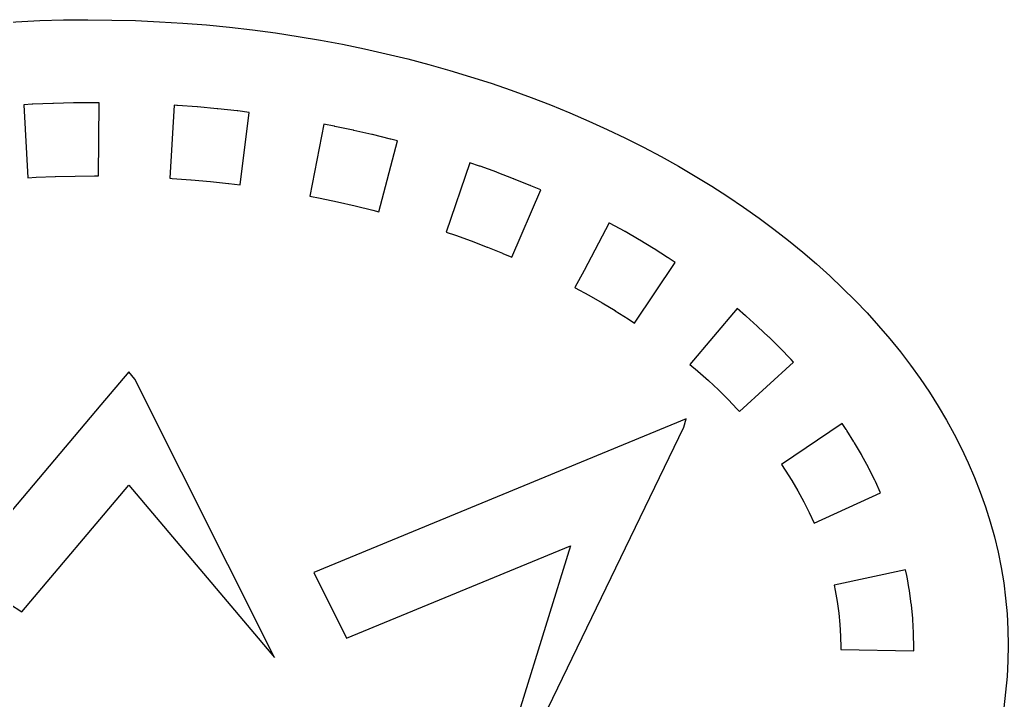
# Model space of a CAD drawing. Header units: centimetres. Extents: x -10 to 9.8, y -8 to 7.8.
# Drawn here: x -0.82 to 9.84, y 0.43 to 7.76 of the extents above; entities that cross this region are included whole.
import ezdxf

# ---------------------------------------------------------------- set-up
doc = ezdxf.new("R2010")
doc.units = ezdxf.units.CM
doc.header["$MEASUREMENT"] = 0
doc.layers.add('Layer 1', color=7, linetype='Continuous')

msp = doc.modelspace()

# ---------------------------------------------------------------- linework, layer by layer
at = {"layer": 'Layer 1'}
for points, knots in [([(-0.08644, 7.76177), (-2.86206, 7.76177), (-5.36823, 6.98014), (-7.15835, 5.74298), (-7.15835, 5.74298), (-8.94846, 4.50586), (-10.01046, 2.83988), (-10.01046, 1.02481), (-10.01046, 1.02481), (-10.01046, -0.79031), (-8.9485, -2.45624), (-7.15843, -3.69336), (-7.15843, -3.69336), (-5.36832, -4.93057), (-2.8621, -5.71211), (-0.08644, -5.71211), (-0.08644, -5.71211), (2.68931, -5.71211), (5.19552, -4.93061), (6.98563, -3.69344), (6.98563, -3.69344), (8.77574, -2.45623), (9.83787, -0.79034), (9.83787, 1.02473), (9.83787, 1.02473), (9.83787, 2.83985), (8.77574, 4.50582), (6.98563, 5.7429), (6.98563, 5.7429), (5.19552, 6.98011), (2.6893, 7.76173), (-0.08636, 7.76173), (-0.08636, 7.76173), (-0.08636, 7.76173), (-0.08644, 7.76177), (-0.08644, 7.76177)], [0, 0, 0, 0, 0.1, 0.1, 0.1, 0.1, 0.2, 0.2, 0.2, 0.2, 0.3, 0.3, 0.3, 0.3, 0.4, 0.4, 0.4, 0.4, 0.5, 0.5, 0.5, 0.5, 0.6, 0.6, 0.6, 0.6, 0.7, 0.7, 0.7, 0.7, 0.8, 0.8, 0.8, 0.8, 1, 1, 1, 1]), ([(-0.01459, 6.86836), (-0.01459, 6.86836), (-0.00814, 6.86836), (-0.00814, 6.86836), (-0.00814, 6.86836), (-0.00814, 6.86836), (0.03757, 6.86794), (0.03757, 6.86794), (0.03757, 6.86794), (0.03757, 6.86794), (0.03108, 6.07999), (0.03108, 6.07999), (0.03108, 6.07999), (0.03108, 6.07999), (-0.01117, 6.08029), (-0.01117, 6.08029), (-0.01117, 6.08029), (-0.01117, 6.08029), (-0.21935, 6.07869), (-0.21935, 6.07869), (-0.21935, 6.07869), (-0.21935, 6.07869), (-0.22116, 6.07861), (-0.22116, 6.07861), (-0.22116, 6.07861), (-0.22116, 6.07861), (-0.43466, 6.07334), (-0.43466, 6.07334), (-0.43466, 6.07334), (-0.43466, 6.07334), (-0.43576, 6.07333), (-0.43576, 6.07333), (-0.43576, 6.07333), (-0.43576, 6.07333), (-0.64154, 6.06477), (-0.64154, 6.06477), (-0.64154, 6.06477), (-0.64154, 6.06477), (-0.73051, 6.05971), (-0.73051, 6.05971), (-0.73051, 6.05971), (-0.73051, 6.05971), (-0.77588, 6.84644), (-0.77588, 6.84644), (-0.77588, 6.84644), (-0.77588, 6.84644), (-0.68311, 6.85175), (-0.68311, 6.85175), (-0.68311, 6.85175), (-0.68311, 6.85175), (-0.67995, 6.85192), (-0.67995, 6.85192), (-0.67995, 6.85192), (-0.67995, 6.85192), (-0.67675, 6.85209), (-0.67675, 6.85209), (-0.67675, 6.85209), (-0.67675, 6.85209), (-0.46169, 6.86095), (-0.46169, 6.86095), (-0.46169, 6.86095), (-0.46169, 6.86095), (-0.45853, 6.86108), (-0.45853, 6.86108), (-0.45853, 6.86108), (-0.45853, 6.86108), (-0.45524, 6.86116), (-0.45524, 6.86116), (-0.45524, 6.86116), (-0.45524, 6.86116), (-0.23879, 6.86647), (-0.23879, 6.86647), (-0.23879, 6.86647), (-0.23879, 6.86647), (-0.23559, 6.86655), (-0.23559, 6.86655), (-0.23559, 6.86655), (-0.23559, 6.86655), (-0.23239, 6.86655), (-0.23239, 6.86655), (-0.23239, 6.86655), (-0.23239, 6.86655), (-0.01455, 6.86836), (-0.01455, 6.86836), (-0.01455, 6.86836), (-0.01455, 6.86836), (-0.01459, 6.86836), (-0.01459, 6.86836)], [0, 0, 0, 0, 0.04347826, 0.04347826, 0.04347826, 0.04347826, 0.08695652, 0.08695652, 0.08695652, 0.08695652, 0.13043478, 0.13043478, 0.13043478, 0.13043478, 0.17391304, 0.17391304, 0.17391304, 0.17391304, 0.2173913, 0.2173913, 0.2173913, 0.2173913, 0.26086957, 0.26086957, 0.26086957, 0.26086957, 0.30434783, 0.30434783, 0.30434783, 0.30434783, 0.34782609, 0.34782609, 0.34782609, 0.34782609, 0.39130435, 0.39130435, 0.39130435, 0.39130435, 0.43478261, 0.43478261, 0.43478261, 0.43478261, 0.47826087, 0.47826087, 0.47826087, 0.47826087, 0.52173913, 0.52173913, 0.52173913, 0.52173913, 0.56521739, 0.56521739, 0.56521739, 0.56521739, 0.60869565, 0.60869565, 0.60869565, 0.60869565, 0.65217391, 0.65217391, 0.65217391, 0.65217391, 0.69565217, 0.69565217, 0.69565217, 0.69565217, 0.73913043, 0.73913043, 0.73913043, 0.73913043, 0.7826087, 0.7826087, 0.7826087, 0.7826087, 0.82608696, 0.82608696, 0.82608696, 0.82608696, 0.86956522, 0.86956522, 0.86956522, 0.86956522, 0.91304348, 0.91304348, 0.91304348, 0.91304348, 1, 1, 1, 1]), ([(0.8445, 6.84112), (0.8445, 6.84112), (0.8741, 6.83943), (0.8741, 6.83943), (0.8741, 6.83943), (0.8741, 6.83943), (0.87735, 6.83922), (0.87735, 6.83922), (0.87735, 6.83922), (0.87735, 6.83922), (0.88055, 6.83905), (0.88055, 6.83905), (0.88055, 6.83905), (0.88055, 6.83905), (1.09253, 6.82324), (1.09253, 6.82324), (1.09253, 6.82324), (1.09253, 6.82324), (1.09573, 6.82311), (1.09573, 6.82311), (1.09573, 6.82311), (1.09573, 6.82311), (1.09898, 6.82277), (1.09898, 6.82277), (1.09898, 6.82277), (1.09898, 6.82277), (1.30931, 6.80363), (1.30931, 6.80363), (1.30931, 6.80363), (1.30931, 6.80363), (1.31268, 6.80329), (1.31268, 6.80329), (1.31268, 6.80329), (1.31268, 6.80329), (1.31584, 6.80295), (1.31584, 6.80295), (1.31584, 6.80295), (1.31584, 6.80295), (1.52444, 6.7806), (1.52444, 6.7806), (1.52444, 6.7806), (1.52444, 6.7806), (1.52773, 6.78018), (1.52773, 6.78018), (1.52773, 6.78018), (1.52773, 6.78018), (1.53098, 6.77976), (1.53098, 6.77976), (1.53098, 6.77976), (1.53098, 6.77976), (1.65483, 6.76433), (1.65483, 6.76433), (1.65483, 6.76433), (1.65483, 6.76433), (1.55755, 5.98233), (1.55755, 5.98233), (1.55755, 5.98233), (1.55755, 5.98233), (1.43619, 5.99738), (1.43619, 5.99738), (1.43619, 5.99738), (1.43619, 5.99738), (1.43366, 5.99768), (1.43366, 5.99768), (1.43366, 5.99768), (1.43366, 5.99768), (1.238, 6.01868), (1.238, 6.01868), (1.238, 6.01868), (1.238, 6.01868), (1.23606, 6.01885), (1.23606, 6.01885), (1.23606, 6.01885), (1.23606, 6.01885), (1.0283, 6.03774), (1.0283, 6.03774), (1.0283, 6.03774), (1.0283, 6.03774), (1.02763, 6.03782), (1.02763, 6.03782), (1.02763, 6.03782), (1.02763, 6.03782), (0.82514, 6.05279), (0.82514, 6.05279), (0.82514, 6.05279), (0.82514, 6.05279), (0.79912, 6.05431), (0.79912, 6.05431), (0.79912, 6.05431), (0.79912, 6.05431), (0.84453, 6.84108), (0.84453, 6.84108), (0.84453, 6.84108), (0.84453, 6.84108), (0.8445, 6.84112), (0.8445, 6.84112)], [0, 0, 0, 0, 0.04, 0.04, 0.04, 0.04, 0.08, 0.08, 0.08, 0.08, 0.12, 0.12, 0.12, 0.12, 0.16, 0.16, 0.16, 0.16, 0.2, 0.2, 0.2, 0.2, 0.24, 0.24, 0.24, 0.24, 0.28, 0.28, 0.28, 0.28, 0.32, 0.32, 0.32, 0.32, 0.36, 0.36, 0.36, 0.36, 0.4, 0.4, 0.4, 0.4, 0.44, 0.44, 0.44, 0.44, 0.48, 0.48, 0.48, 0.48, 0.52, 0.52, 0.52, 0.52, 0.56, 0.56, 0.56, 0.56, 0.6, 0.6, 0.6, 0.6, 0.64, 0.64, 0.64, 0.64, 0.68, 0.68, 0.68, 0.68, 0.72, 0.72, 0.72, 0.72, 0.76, 0.76, 0.76, 0.76, 0.8, 0.8, 0.8, 0.8, 0.84, 0.84, 0.84, 0.84, 0.88, 0.88, 0.88, 0.88, 0.92, 0.92, 0.92, 0.92, 1, 1, 1, 1]), ([(2.45911, 6.63694), (2.45911, 6.63694), (2.57267, 6.61489), (2.57267, 6.61489), (2.57267, 6.61489), (2.57267, 6.61489), (2.57596, 6.61426), (2.57596, 6.61426), (2.57596, 6.61426), (2.57596, 6.61426), (2.57916, 6.61354), (2.57916, 6.61354), (2.57916, 6.61354), (2.57916, 6.61354), (2.77634, 6.57205), (2.77634, 6.57205), (2.77634, 6.57205), (2.77634, 6.57205), (2.77963, 6.57129), (2.77963, 6.57129), (2.77963, 6.57129), (2.77963, 6.57129), (2.78292, 6.57053), (2.78292, 6.57053), (2.78292, 6.57053), (2.78292, 6.57053), (2.97786, 6.526), (2.97786, 6.526), (2.97786, 6.526), (2.97786, 6.526), (2.98111, 6.52524), (2.98111, 6.52524), (2.98111, 6.52524), (2.98111, 6.52524), (2.9844, 6.5244), (2.9844, 6.5244), (2.9844, 6.5244), (2.9844, 6.5244), (3.17711, 6.47683), (3.17711, 6.47683), (3.17711, 6.47683), (3.17711, 6.47683), (3.18048, 6.47599), (3.18048, 6.47599), (3.18048, 6.47599), (3.18048, 6.47599), (3.18373, 6.47515), (3.18373, 6.47515), (3.18373, 6.47515), (3.18373, 6.47515), (3.25381, 6.4566), (3.25381, 6.4566), (3.25381, 6.4566), (3.25381, 6.4566), (3.0517, 5.69484), (3.0517, 5.69484), (3.0517, 5.69484), (3.0517, 5.69484), (2.98832, 5.71171), (2.98832, 5.71171), (2.98832, 5.71171), (2.98832, 5.71171), (2.98718, 5.71213), (2.98718, 5.71213), (2.98718, 5.71213), (2.98718, 5.71213), (2.79869, 5.75851), (2.79869, 5.75851), (2.79869, 5.75851), (2.79869, 5.75851), (2.60784, 5.8022), (2.60784, 5.8022), (2.60784, 5.8022), (2.60784, 5.8022), (2.60717, 5.80237), (2.60717, 5.80237), (2.60717, 5.80237), (2.60717, 5.80237), (2.42024, 5.84171), (2.42024, 5.84171), (2.42024, 5.84171), (2.42024, 5.84171), (2.30968, 5.86305), (2.30968, 5.86305), (2.30968, 5.86305), (2.30968, 5.86305), (2.45917, 6.63683), (2.45917, 6.63683), (2.45917, 6.63683), (2.45917, 6.63683), (2.45911, 6.63694), (2.45911, 6.63694)], [0, 0, 0, 0, 0.04166667, 0.04166667, 0.04166667, 0.04166667, 0.08333333, 0.08333333, 0.08333333, 0.08333333, 0.125, 0.125, 0.125, 0.125, 0.16666667, 0.16666667, 0.16666667, 0.16666667, 0.20833333, 0.20833333, 0.20833333, 0.20833333, 0.25, 0.25, 0.25, 0.25, 0.29166667, 0.29166667, 0.29166667, 0.29166667, 0.33333333, 0.33333333, 0.33333333, 0.33333333, 0.375, 0.375, 0.375, 0.375, 0.41666667, 0.41666667, 0.41666667, 0.41666667, 0.45833333, 0.45833333, 0.45833333, 0.45833333, 0.5, 0.5, 0.5, 0.5, 0.54166667, 0.54166667, 0.54166667, 0.54166667, 0.58333333, 0.58333333, 0.58333333, 0.58333333, 0.625, 0.625, 0.625, 0.625, 0.66666667, 0.66666667, 0.66666667, 0.66666667, 0.70833333, 0.70833333, 0.70833333, 0.70833333, 0.75, 0.75, 0.75, 0.75, 0.79166667, 0.79166667, 0.79166667, 0.79166667, 0.83333333, 0.83333333, 0.83333333, 0.83333333, 0.875, 0.875, 0.875, 0.875, 0.91666667, 0.91666667, 0.91666667, 0.91666667, 1, 1, 1, 1]), ([(4.03497, 6.22138), (4.03497, 6.22138), (4.13853, 6.18587), (4.13853, 6.18587), (4.13853, 6.18587), (4.13853, 6.18587), (4.14199, 6.18473), (4.14199, 6.18473), (4.14199, 6.18473), (4.14199, 6.18473), (4.14528, 6.18346), (4.14528, 6.18346), (4.14528, 6.18346), (4.14528, 6.18346), (4.32331, 6.11882), (4.32331, 6.11882), (4.32331, 6.11882), (4.32331, 6.11882), (4.32668, 6.11755), (4.32668, 6.11755), (4.32668, 6.11755), (4.32668, 6.11755), (4.33005, 6.11637), (4.33005, 6.11637), (4.33005, 6.11637), (4.33005, 6.11637), (4.50547, 6.04899), (4.50547, 6.04899), (4.50547, 6.04899), (4.50547, 6.04899), (4.50884, 6.04772), (4.50884, 6.04772), (4.50884, 6.04772), (4.50884, 6.04772), (4.51221, 6.04633), (4.51221, 6.04633), (4.51221, 6.04633), (4.51221, 6.04633), (4.6848, 5.97633), (4.6848, 5.97633), (4.6848, 5.97633), (4.6848, 5.97633), (4.68826, 5.97498), (4.68826, 5.97498), (4.68826, 5.97498), (4.68826, 5.97498), (4.69163, 5.9735), (4.69163, 5.9735), (4.69163, 5.9735), (4.69163, 5.9735), (4.79747, 5.9283), (4.79747, 5.9283), (4.79747, 5.9283), (4.79747, 5.9283), (4.48779, 5.2036), (4.48779, 5.2036), (4.48779, 5.2036), (4.48779, 5.2036), (4.38878, 5.24594), (4.38878, 5.24594), (4.38878, 5.24594), (4.38878, 5.24594), (4.38709, 5.2467), (4.38709, 5.2467), (4.38709, 5.2467), (4.38709, 5.2467), (4.22297, 5.31324), (4.22297, 5.31324), (4.22297, 5.31324), (4.22297, 5.31324), (4.22052, 5.31421), (4.22052, 5.31421), (4.22052, 5.31421), (4.22052, 5.31421), (4.04873, 5.38012), (4.04873, 5.38012), (4.04873, 5.38012), (4.04873, 5.38012), (4.04763, 5.38054), (4.04763, 5.38054), (4.04763, 5.38054), (4.04763, 5.38054), (3.88005, 5.44126), (3.88005, 5.44126), (3.88005, 5.44126), (3.88005, 5.44126), (3.77948, 5.47571), (3.77948, 5.47571), (3.77948, 5.47571), (3.77948, 5.47571), (4.03493, 6.22132), (4.03493, 6.22132), (4.03493, 6.22132), (4.03493, 6.22132), (4.03497, 6.22138), (4.03497, 6.22138)], [0, 0, 0, 0, 0.04, 0.04, 0.04, 0.04, 0.08, 0.08, 0.08, 0.08, 0.12, 0.12, 0.12, 0.12, 0.16, 0.16, 0.16, 0.16, 0.2, 0.2, 0.2, 0.2, 0.24, 0.24, 0.24, 0.24, 0.28, 0.28, 0.28, 0.28, 0.32, 0.32, 0.32, 0.32, 0.36, 0.36, 0.36, 0.36, 0.4, 0.4, 0.4, 0.4, 0.44, 0.44, 0.44, 0.44, 0.48, 0.48, 0.48, 0.48, 0.52, 0.52, 0.52, 0.52, 0.56, 0.56, 0.56, 0.56, 0.6, 0.6, 0.6, 0.6, 0.64, 0.64, 0.64, 0.64, 0.68, 0.68, 0.68, 0.68, 0.72, 0.72, 0.72, 0.72, 0.76, 0.76, 0.76, 0.76, 0.8, 0.8, 0.8, 0.8, 0.84, 0.84, 0.84, 0.84, 0.88, 0.88, 0.88, 0.88, 0.92, 0.92, 0.92, 0.92, 1, 1, 1, 1]), ([(5.53547, 5.57418), (5.53547, 5.57418), (5.53884, 5.57241), (5.53884, 5.57241), (5.53884, 5.57241), (5.53884, 5.57241), (5.54238, 5.57055), (5.54238, 5.57055), (5.54238, 5.57055), (5.54238, 5.57055), (5.54584, 5.56865), (5.54584, 5.56865), (5.54584, 5.56865), (5.54584, 5.56865), (5.7006, 5.48368), (5.7006, 5.48368), (5.7006, 5.48368), (5.7006, 5.48368), (5.70414, 5.4817), (5.70414, 5.4817), (5.70414, 5.4817), (5.70414, 5.4817), (5.7076, 5.47959), (5.7076, 5.47959), (5.7076, 5.47959), (5.7076, 5.47959), (5.85911, 5.39243), (5.85911, 5.39243), (5.85911, 5.39243), (5.85911, 5.39243), (5.86265, 5.39041), (5.86265, 5.39041), (5.86265, 5.39041), (5.86265, 5.39041), (5.86615, 5.3883), (5.86615, 5.3883), (5.86615, 5.3883), (5.86615, 5.3883), (6.01441, 5.29865), (6.01441, 5.29865), (6.01441, 5.29865), (6.01441, 5.29865), (6.01791, 5.29646), (6.01791, 5.29646), (6.01791, 5.29646), (6.01791, 5.29646), (6.02154, 5.29423), (6.02154, 5.29423), (6.02154, 5.29423), (6.02154, 5.29423), (6.16626, 5.20243), (6.16626, 5.20243), (6.16626, 5.20243), (6.16626, 5.20243), (6.16989, 5.20011), (6.16989, 5.20011), (6.16989, 5.20011), (6.16989, 5.20011), (6.17352, 5.19775), (6.17352, 5.19775), (6.17352, 5.19775), (6.17352, 5.19775), (6.24706, 5.14884), (6.24706, 5.14884), (6.24706, 5.14884), (6.24706, 5.14884), (5.81062, 4.49258), (5.81062, 4.49258), (5.81062, 4.49258), (5.81062, 4.49258), (5.74033, 4.5393), (5.74033, 4.5393), (5.74033, 4.5393), (5.74033, 4.5393), (5.60075, 4.62777), (5.60075, 4.62777), (5.60075, 4.62777), (5.60075, 4.62777), (5.59948, 4.62861), (5.59948, 4.62861), (5.59948, 4.62861), (5.59948, 4.62861), (5.46108, 4.71219), (5.46108, 4.71219), (5.46108, 4.71219), (5.46108, 4.71219), (5.31644, 4.79547), (5.31644, 4.79547), (5.31644, 4.79547), (5.31644, 4.79547), (5.17083, 4.87542), (5.17083, 4.87542), (5.17083, 4.87542), (5.17083, 4.87542), (5.17016, 4.87572), (5.17016, 4.87572), (5.17016, 4.87572), (5.17016, 4.87572), (5.16636, 4.87783), (5.16636, 4.87783), (5.16636, 4.87783), (5.16636, 4.87783), (5.26697, 5.06084), (5.26697, 5.06084), (5.26697, 5.06084), (5.26697, 5.06084), (5.53537, 5.57411), (5.53537, 5.57411), (5.53537, 5.57411), (5.53537, 5.57411), (5.53547, 5.57418), (5.53547, 5.57418)], [0, 0, 0, 0, 0.03448276, 0.03448276, 0.03448276, 0.03448276, 0.06896552, 0.06896552, 0.06896552, 0.06896552, 0.10344828, 0.10344828, 0.10344828, 0.10344828, 0.13793103, 0.13793103, 0.13793103, 0.13793103, 0.17241379, 0.17241379, 0.17241379, 0.17241379, 0.20689655, 0.20689655, 0.20689655, 0.20689655, 0.24137931, 0.24137931, 0.24137931, 0.24137931, 0.27586207, 0.27586207, 0.27586207, 0.27586207, 0.31034483, 0.31034483, 0.31034483, 0.31034483, 0.34482759, 0.34482759, 0.34482759, 0.34482759, 0.37931034, 0.37931034, 0.37931034, 0.37931034, 0.4137931, 0.4137931, 0.4137931, 0.4137931, 0.44827586, 0.44827586, 0.44827586, 0.44827586, 0.48275862, 0.48275862, 0.48275862, 0.48275862, 0.51724138, 0.51724138, 0.51724138, 0.51724138, 0.55172414, 0.55172414, 0.55172414, 0.55172414, 0.5862069, 0.5862069, 0.5862069, 0.5862069, 0.62068966, 0.62068966, 0.62068966, 0.62068966, 0.65517241, 0.65517241, 0.65517241, 0.65517241, 0.68965517, 0.68965517, 0.68965517, 0.68965517, 0.72413793, 0.72413793, 0.72413793, 0.72413793, 0.75862069, 0.75862069, 0.75862069, 0.75862069, 0.79310345, 0.79310345, 0.79310345, 0.79310345, 0.82758621, 0.82758621, 0.82758621, 0.82758621, 0.86206897, 0.86206897, 0.86206897, 0.86206897, 0.89655172, 0.89655172, 0.89655172, 0.89655172, 0.93103448, 0.93103448, 0.93103448, 0.93103448, 1, 1, 1, 1]), ([(6.91504, 4.65058), (6.91504, 4.65058), (7.00528, 4.57426), (7.00528, 4.57426), (7.00528, 4.57426), (7.00528, 4.57426), (7.00895, 4.5711), (7.00895, 4.5711), (7.00895, 4.5711), (7.00895, 4.5711), (7.01258, 4.5679), (7.01258, 4.5679), (7.01258, 4.5679), (7.01258, 4.5679), (7.13213, 4.46143), (7.13213, 4.46143), (7.13213, 4.46143), (7.13213, 4.46143), (7.13584, 4.45818), (7.13584, 4.45818), (7.13584, 4.45818), (7.13584, 4.45818), (7.13947, 4.45472), (7.13947, 4.45472), (7.13947, 4.45472), (7.13947, 4.45472), (7.25514, 4.34643), (7.25514, 4.34643), (7.25514, 4.34643), (7.25514, 4.34643), (7.25885, 4.34289), (7.25885, 4.34289), (7.25885, 4.34289), (7.25885, 4.34289), (7.26252, 4.33935), (7.26252, 4.33935), (7.26252, 4.33935), (7.26252, 4.33935), (7.37427, 4.22908), (7.37427, 4.22908), (7.37427, 4.22908), (7.37427, 4.22908), (7.37798, 4.22541), (7.37798, 4.22541), (7.37798, 4.22541), (7.37798, 4.22541), (7.38161, 4.22161), (7.38161, 4.22161), (7.38161, 4.22161), (7.38161, 4.22161), (7.48935, 4.10961), (7.48935, 4.10961), (7.48935, 4.10961), (7.48935, 4.10961), (7.49306, 4.10573), (7.49306, 4.10573), (7.49306, 4.10573), (7.49306, 4.10573), (7.49669, 4.10177), (7.49669, 4.10177), (7.49669, 4.10177), (7.49669, 4.10177), (7.52283, 4.07301), (7.52283, 4.07301), (7.52283, 4.07301), (7.52283, 4.07301), (6.94015, 3.54245), (6.94015, 3.54245), (6.94015, 3.54245), (6.94015, 3.54245), (6.91738, 3.56741), (6.91738, 3.56741), (6.91738, 3.56741), (6.91738, 3.56741), (6.81685, 3.6719), (6.81685, 3.6719), (6.81685, 3.6719), (6.81685, 3.6719), (6.71333, 3.77412), (6.71333, 3.77412), (6.71333, 3.77412), (6.71333, 3.77412), (6.60559, 3.87511), (6.60559, 3.87511), (6.60559, 3.87511), (6.60559, 3.87511), (6.49005, 3.97787), (6.49005, 3.97787), (6.49005, 3.97787), (6.49005, 3.97787), (6.48849, 3.97926), (6.48849, 3.97926), (6.48849, 3.97926), (6.48849, 3.97926), (6.40576, 4.04926), (6.40576, 4.04926), (6.40576, 4.04926), (6.40576, 4.04926), (6.91506, 4.65066), (6.91506, 4.65066), (6.91506, 4.65066), (6.91506, 4.65066), (6.91504, 4.65058), (6.91504, 4.65058)], [0, 0, 0, 0, 0.03703704, 0.03703704, 0.03703704, 0.03703704, 0.07407407, 0.07407407, 0.07407407, 0.07407407, 0.11111111, 0.11111111, 0.11111111, 0.11111111, 0.14814815, 0.14814815, 0.14814815, 0.14814815, 0.18518519, 0.18518519, 0.18518519, 0.18518519, 0.22222222, 0.22222222, 0.22222222, 0.22222222, 0.25925926, 0.25925926, 0.25925926, 0.25925926, 0.2962963, 0.2962963, 0.2962963, 0.2962963, 0.33333333, 0.33333333, 0.33333333, 0.33333333, 0.37037037, 0.37037037, 0.37037037, 0.37037037, 0.40740741, 0.40740741, 0.40740741, 0.40740741, 0.44444444, 0.44444444, 0.44444444, 0.44444444, 0.48148148, 0.48148148, 0.48148148, 0.48148148, 0.51851852, 0.51851852, 0.51851852, 0.51851852, 0.55555556, 0.55555556, 0.55555556, 0.55555556, 0.59259259, 0.59259259, 0.59259259, 0.59259259, 0.62962963, 0.62962963, 0.62962963, 0.62962963, 0.66666667, 0.66666667, 0.66666667, 0.66666667, 0.7037037, 0.7037037, 0.7037037, 0.7037037, 0.74074074, 0.74074074, 0.74074074, 0.74074074, 0.77777778, 0.77777778, 0.77777778, 0.77777778, 0.81481481, 0.81481481, 0.81481481, 0.81481481, 0.85185185, 0.85185185, 0.85185185, 0.85185185, 0.88888889, 0.88888889, 0.88888889, 0.88888889, 0.92592593, 0.92592593, 0.92592593, 0.92592593, 1, 1, 1, 1]), ([(0.35653, 3.96817), (0.35653, 3.96817), (0.42189, 3.89088), (0.42189, 3.89088), (0.42189, 3.89088), (0.42189, 3.89088), (1.92868, 0.89126), (1.92868, 0.89126), (1.92868, 0.89126), (1.92868, 0.89126), (0.35666, 2.74846), (0.35666, 2.74846), (0.35666, 2.74846), (0.35666, 2.74846), (-0.79663, 1.38614), (-0.79663, 1.38614), (-0.79663, 1.38614), (-0.79663, 1.38614), (-1.46533, 1.81583), (-1.46533, 1.81583), (-1.46533, 1.81583), (-1.46533, 1.81583), (0.05584, 3.61294), (0.05584, 3.61294), (0.05584, 3.61294), (0.05584, 3.61294), (0.3565, 3.96825), (0.3565, 3.96825), (0.3565, 3.96825), (0.3565, 3.96825), (0.35653, 3.96817), (0.35653, 3.96817)], [0, 0, 0, 0, 0.11111111, 0.11111111, 0.11111111, 0.11111111, 0.22222222, 0.22222222, 0.22222222, 0.22222222, 0.33333333, 0.33333333, 0.33333333, 0.33333333, 0.44444444, 0.44444444, 0.44444444, 0.44444444, 0.55555556, 0.55555556, 0.55555556, 0.55555556, 0.66666667, 0.66666667, 0.66666667, 0.66666667, 0.77777778, 0.77777778, 0.77777778, 0.77777778, 1, 1, 1, 1]), ([(-5.61635, 3.4684), (-5.61635, 3.4684), (-5.27281, 3.32516), (-5.27281, 3.32516), (-5.27281, 3.32516), (-5.27281, 3.32516), (-1.48537, 0.89207), (-1.48537, 0.89207), (-1.48537, 0.89207), (-1.48537, 0.89207), (-4.36544, 2.09293), (-4.36544, 2.09293), (-4.36544, 2.09293), (-4.36544, 2.09293), (-3.2498, -1.50914), (-3.2498, -1.50914), (-3.2498, -1.50914), (-3.2498, -1.50914), (0.3567, -1.77332), (0.3567, -1.77332), (0.3567, -1.77332), (0.3567, -1.77332), (3.97872, -1.51061), (3.97872, -1.51061), (3.97872, -1.51061), (3.97872, -1.51061), (3.58302, -2.32951), (3.58302, -2.32951), (3.58302, -2.32951), (3.58302, -2.32951), (0.35645, -2.56346), (0.35645, -2.56346), (0.35645, -2.56346), (0.35645, -2.56346), (-3.84348, -2.25584), (-3.84348, -2.25584), (-3.84348, -2.25584), (-3.84348, -2.25584), (-5.61631, 3.46846), (-5.61631, 3.46846), (-5.61631, 3.46846), (-5.61631, 3.46846), (-5.61635, 3.4684), (-5.61635, 3.4684)], [0, 0, 0, 0, 0.08333333, 0.08333333, 0.08333333, 0.08333333, 0.16666667, 0.16666667, 0.16666667, 0.16666667, 0.25, 0.25, 0.25, 0.25, 0.33333333, 0.33333333, 0.33333333, 0.33333333, 0.41666667, 0.41666667, 0.41666667, 0.41666667, 0.5, 0.5, 0.5, 0.5, 0.58333333, 0.58333333, 0.58333333, 0.58333333, 0.66666667, 0.66666667, 0.66666667, 0.66666667, 0.75, 0.75, 0.75, 0.75, 0.83333333, 0.83333333, 0.83333333, 0.83333333, 1, 1, 1, 1]), ([(6.36736, 3.46435), (6.36736, 3.46435), (6.33911, 3.3731), (6.33911, 3.3731), (6.33911, 3.3731), (6.33911, 3.3731), (4.04222, -1.37965), (4.04222, -1.37965), (4.04222, -1.37965), (4.04222, -1.37965), (5.11889, 2.09697), (5.11889, 2.09697), (5.11889, 2.09697), (5.11889, 2.09697), (2.70507, 1.10117), (2.70507, 1.10117), (2.70507, 1.10117), (2.70507, 1.10117), (2.35035, 1.80731), (2.35035, 1.80731), (2.35035, 1.80731), (2.35035, 1.80731), (6.36736, 3.46439), (6.36736, 3.46439), (6.36736, 3.46439), (6.36736, 3.46439), (6.36736, 3.46435), (6.36736, 3.46435)], [0, 0, 0, 0, 0.125, 0.125, 0.125, 0.125, 0.25, 0.25, 0.25, 0.25, 0.375, 0.375, 0.375, 0.375, 0.5, 0.5, 0.5, 0.5, 0.625, 0.625, 0.625, 0.625, 0.75, 0.75, 0.75, 0.75, 1, 1, 1, 1]), ([(8.04793, 3.41139), (8.04793, 3.41139), (8.09052, 3.34822), (8.09052, 3.34822), (8.09052, 3.34822), (8.09052, 3.34822), (8.09389, 3.34316), (8.09389, 3.34316), (8.09389, 3.34316), (8.09389, 3.34316), (8.09726, 3.33793), (8.09726, 3.33793), (8.09726, 3.33793), (8.09726, 3.33793), (8.17506, 3.21425), (8.17506, 3.21425), (8.17506, 3.21425), (8.17506, 3.21425), (8.17831, 3.20898), (8.17831, 3.20898), (8.17831, 3.20898), (8.17831, 3.20898), (8.18151, 3.2035), (8.18151, 3.2035), (8.18151, 3.2035), (8.18151, 3.2035), (8.25488, 3.07835), (8.25488, 3.07835), (8.25488, 3.07835), (8.25488, 3.07835), (8.25804, 3.07287), (8.25804, 3.07287), (8.25804, 3.07287), (8.25804, 3.07287), (8.26108, 3.06714), (8.26108, 3.06714), (8.26108, 3.06714), (8.26108, 3.06714), (8.32981, 2.94055), (8.32981, 2.94055), (8.32981, 2.94055), (8.32981, 2.94055), (8.33289, 2.93482), (8.33289, 2.93482), (8.33289, 2.93482), (8.33289, 2.93482), (8.33584, 2.92892), (8.33584, 2.92892), (8.33584, 2.92892), (8.33584, 2.92892), (8.39985, 2.8009), (8.39985, 2.8009), (8.39985, 2.8009), (8.39985, 2.8009), (8.4028, 2.795), (8.4028, 2.795), (8.4028, 2.795), (8.4028, 2.795), (8.40567, 2.7888), (8.40567, 2.7888), (8.40567, 2.7888), (8.40567, 2.7888), (8.46133, 2.66736), (8.46133, 2.66736), (8.46133, 2.66736), (8.46133, 2.66736), (7.7449, 2.33912), (7.7449, 2.33912), (7.7449, 2.33912), (7.7449, 2.33912), (7.69236, 2.45373), (7.69236, 2.45373), (7.69236, 2.45373), (7.69236, 2.45373), (7.63396, 2.57054), (7.63396, 2.57054), (7.63396, 2.57054), (7.63396, 2.57054), (7.57113, 2.68638), (7.57113, 2.68638), (7.57113, 2.68638), (7.57113, 2.68638), (7.50408, 2.80087), (7.50408, 2.80087), (7.50408, 2.80087), (7.50408, 2.80087), (7.43467, 2.91122), (7.43467, 2.91122), (7.43467, 2.91122), (7.43467, 2.91122), (7.3944, 2.9711), (7.3944, 2.9711), (7.3944, 2.9711), (7.3944, 2.9711), (8.048, 3.41146), (8.048, 3.41146), (8.048, 3.41146), (8.048, 3.41146), (8.04793, 3.41139), (8.04793, 3.41139)], [0, 0, 0, 0, 0.03846154, 0.03846154, 0.03846154, 0.03846154, 0.07692308, 0.07692308, 0.07692308, 0.07692308, 0.11538462, 0.11538462, 0.11538462, 0.11538462, 0.15384615, 0.15384615, 0.15384615, 0.15384615, 0.19230769, 0.19230769, 0.19230769, 0.19230769, 0.23076923, 0.23076923, 0.23076923, 0.23076923, 0.26923077, 0.26923077, 0.26923077, 0.26923077, 0.30769231, 0.30769231, 0.30769231, 0.30769231, 0.34615385, 0.34615385, 0.34615385, 0.34615385, 0.38461538, 0.38461538, 0.38461538, 0.38461538, 0.42307692, 0.42307692, 0.42307692, 0.42307692, 0.46153846, 0.46153846, 0.46153846, 0.46153846, 0.5, 0.5, 0.5, 0.5, 0.53846154, 0.53846154, 0.53846154, 0.53846154, 0.57692308, 0.57692308, 0.57692308, 0.57692308, 0.61538462, 0.61538462, 0.61538462, 0.61538462, 0.65384615, 0.65384615, 0.65384615, 0.65384615, 0.69230769, 0.69230769, 0.69230769, 0.69230769, 0.73076923, 0.73076923, 0.73076923, 0.73076923, 0.76923077, 0.76923077, 0.76923077, 0.76923077, 0.80769231, 0.80769231, 0.80769231, 0.80769231, 0.84615385, 0.84615385, 0.84615385, 0.84615385, 0.88461538, 0.88461538, 0.88461538, 0.88461538, 0.92307692, 0.92307692, 0.92307692, 0.92307692, 1, 1, 1, 1]), ([(8.73092, 1.83793), (8.73092, 1.83793), (8.74429, 1.77624), (8.74429, 1.77624), (8.74429, 1.77624), (8.74429, 1.77624), (8.74585, 1.7689), (8.74585, 1.7689), (8.74585, 1.7689), (8.74585, 1.7689), (8.7472, 1.76152), (8.7472, 1.76152), (8.7472, 1.76152), (8.7472, 1.76152), (8.7714, 1.62393), (8.7714, 1.62393), (8.7714, 1.62393), (8.7714, 1.62393), (8.77267, 1.61642), (8.77267, 1.61642), (8.77267, 1.61642), (8.77267, 1.61642), (8.77368, 1.60891), (8.77368, 1.60891), (8.77368, 1.60891), (8.77368, 1.60891), (8.79266, 1.4703), (8.79266, 1.4703), (8.79266, 1.4703), (8.79266, 1.4703), (8.79371, 1.46271), (8.79371, 1.46271), (8.79371, 1.46271), (8.79371, 1.46271), (8.79443, 1.45512), (8.79443, 1.45512), (8.79443, 1.45512), (8.79443, 1.45512), (8.80801, 1.31554), (8.80801, 1.31554), (8.80801, 1.31554), (8.80801, 1.31554), (8.80868, 1.30795), (8.80868, 1.30795), (8.80868, 1.30795), (8.80868, 1.30795), (8.80919, 1.30028), (8.80919, 1.30028), (8.80919, 1.30028), (8.80919, 1.30028), (8.81745, 1.15978), (8.81745, 1.15978), (8.81745, 1.15978), (8.81745, 1.15978), (8.81787, 1.15211), (8.81787, 1.15211), (8.81787, 1.15211), (8.81787, 1.15211), (8.818, 1.14439), (8.818, 1.14439), (8.818, 1.14439), (8.818, 1.14439), (8.82074, 1.003), (8.82074, 1.003), (8.82074, 1.003), (8.82074, 1.003), (8.82091, 0.99533), (8.82091, 0.99533), (8.82091, 0.99533), (8.82091, 0.99533), (8.82074, 0.98774), (8.82074, 0.98774), (8.82074, 0.98774), (8.82074, 0.98774), (8.82032, 0.96488), (8.82032, 0.96488), (8.82032, 0.96488), (8.82032, 0.96488), (8.03237, 0.98019), (8.03237, 0.98019), (8.03237, 0.98019), (8.03237, 0.98019), (8.03262, 0.99512), (8.03262, 0.99512), (8.03262, 0.99512), (8.03262, 0.99512), (8.03026, 1.12095), (8.03026, 1.12095), (8.03026, 1.12095), (8.03026, 1.12095), (8.02284, 1.24779), (8.02284, 1.24779), (8.02284, 1.24779), (8.02284, 1.24779), (8.01061, 1.37176), (8.01061, 1.37176), (8.01061, 1.37176), (8.01061, 1.37176), (7.99366, 1.49573), (7.99366, 1.49573), (7.99366, 1.49573), (7.99366, 1.49573), (7.97258, 1.61549), (7.97258, 1.61549), (7.97258, 1.61549), (7.97258, 1.61549), (7.96048, 1.67183), (7.96048, 1.67183), (7.96048, 1.67183), (7.96048, 1.67183), (8.73089, 1.83789), (8.73089, 1.83789), (8.73089, 1.83789), (8.73089, 1.83789), (8.73092, 1.83793), (8.73092, 1.83793)], [0, 0, 0, 0, 0.03333333, 0.03333333, 0.03333333, 0.03333333, 0.06666667, 0.06666667, 0.06666667, 0.06666667, 0.1, 0.1, 0.1, 0.1, 0.13333333, 0.13333333, 0.13333333, 0.13333333, 0.16666667, 0.16666667, 0.16666667, 0.16666667, 0.2, 0.2, 0.2, 0.2, 0.23333333, 0.23333333, 0.23333333, 0.23333333, 0.26666667, 0.26666667, 0.26666667, 0.26666667, 0.3, 0.3, 0.3, 0.3, 0.33333333, 0.33333333, 0.33333333, 0.33333333, 0.36666667, 0.36666667, 0.36666667, 0.36666667, 0.4, 0.4, 0.4, 0.4, 0.43333333, 0.43333333, 0.43333333, 0.43333333, 0.46666667, 0.46666667, 0.46666667, 0.46666667, 0.5, 0.5, 0.5, 0.5, 0.53333333, 0.53333333, 0.53333333, 0.53333333, 0.56666667, 0.56666667, 0.56666667, 0.56666667, 0.6, 0.6, 0.6, 0.6, 0.63333333, 0.63333333, 0.63333333, 0.63333333, 0.66666667, 0.66666667, 0.66666667, 0.66666667, 0.7, 0.7, 0.7, 0.7, 0.73333333, 0.73333333, 0.73333333, 0.73333333, 0.76666667, 0.76666667, 0.76666667, 0.76666667, 0.8, 0.8, 0.8, 0.8, 0.83333333, 0.83333333, 0.83333333, 0.83333333, 0.86666667, 0.86666667, 0.86666667, 0.86666667, 0.9, 0.9, 0.9, 0.9, 0.93333333, 0.93333333, 0.93333333, 0.93333333, 1, 1, 1, 1])]:
    msp.add_open_spline(points, degree=3, knots=knots, dxfattribs=at)

doc.saveas('drawing.dxf')
